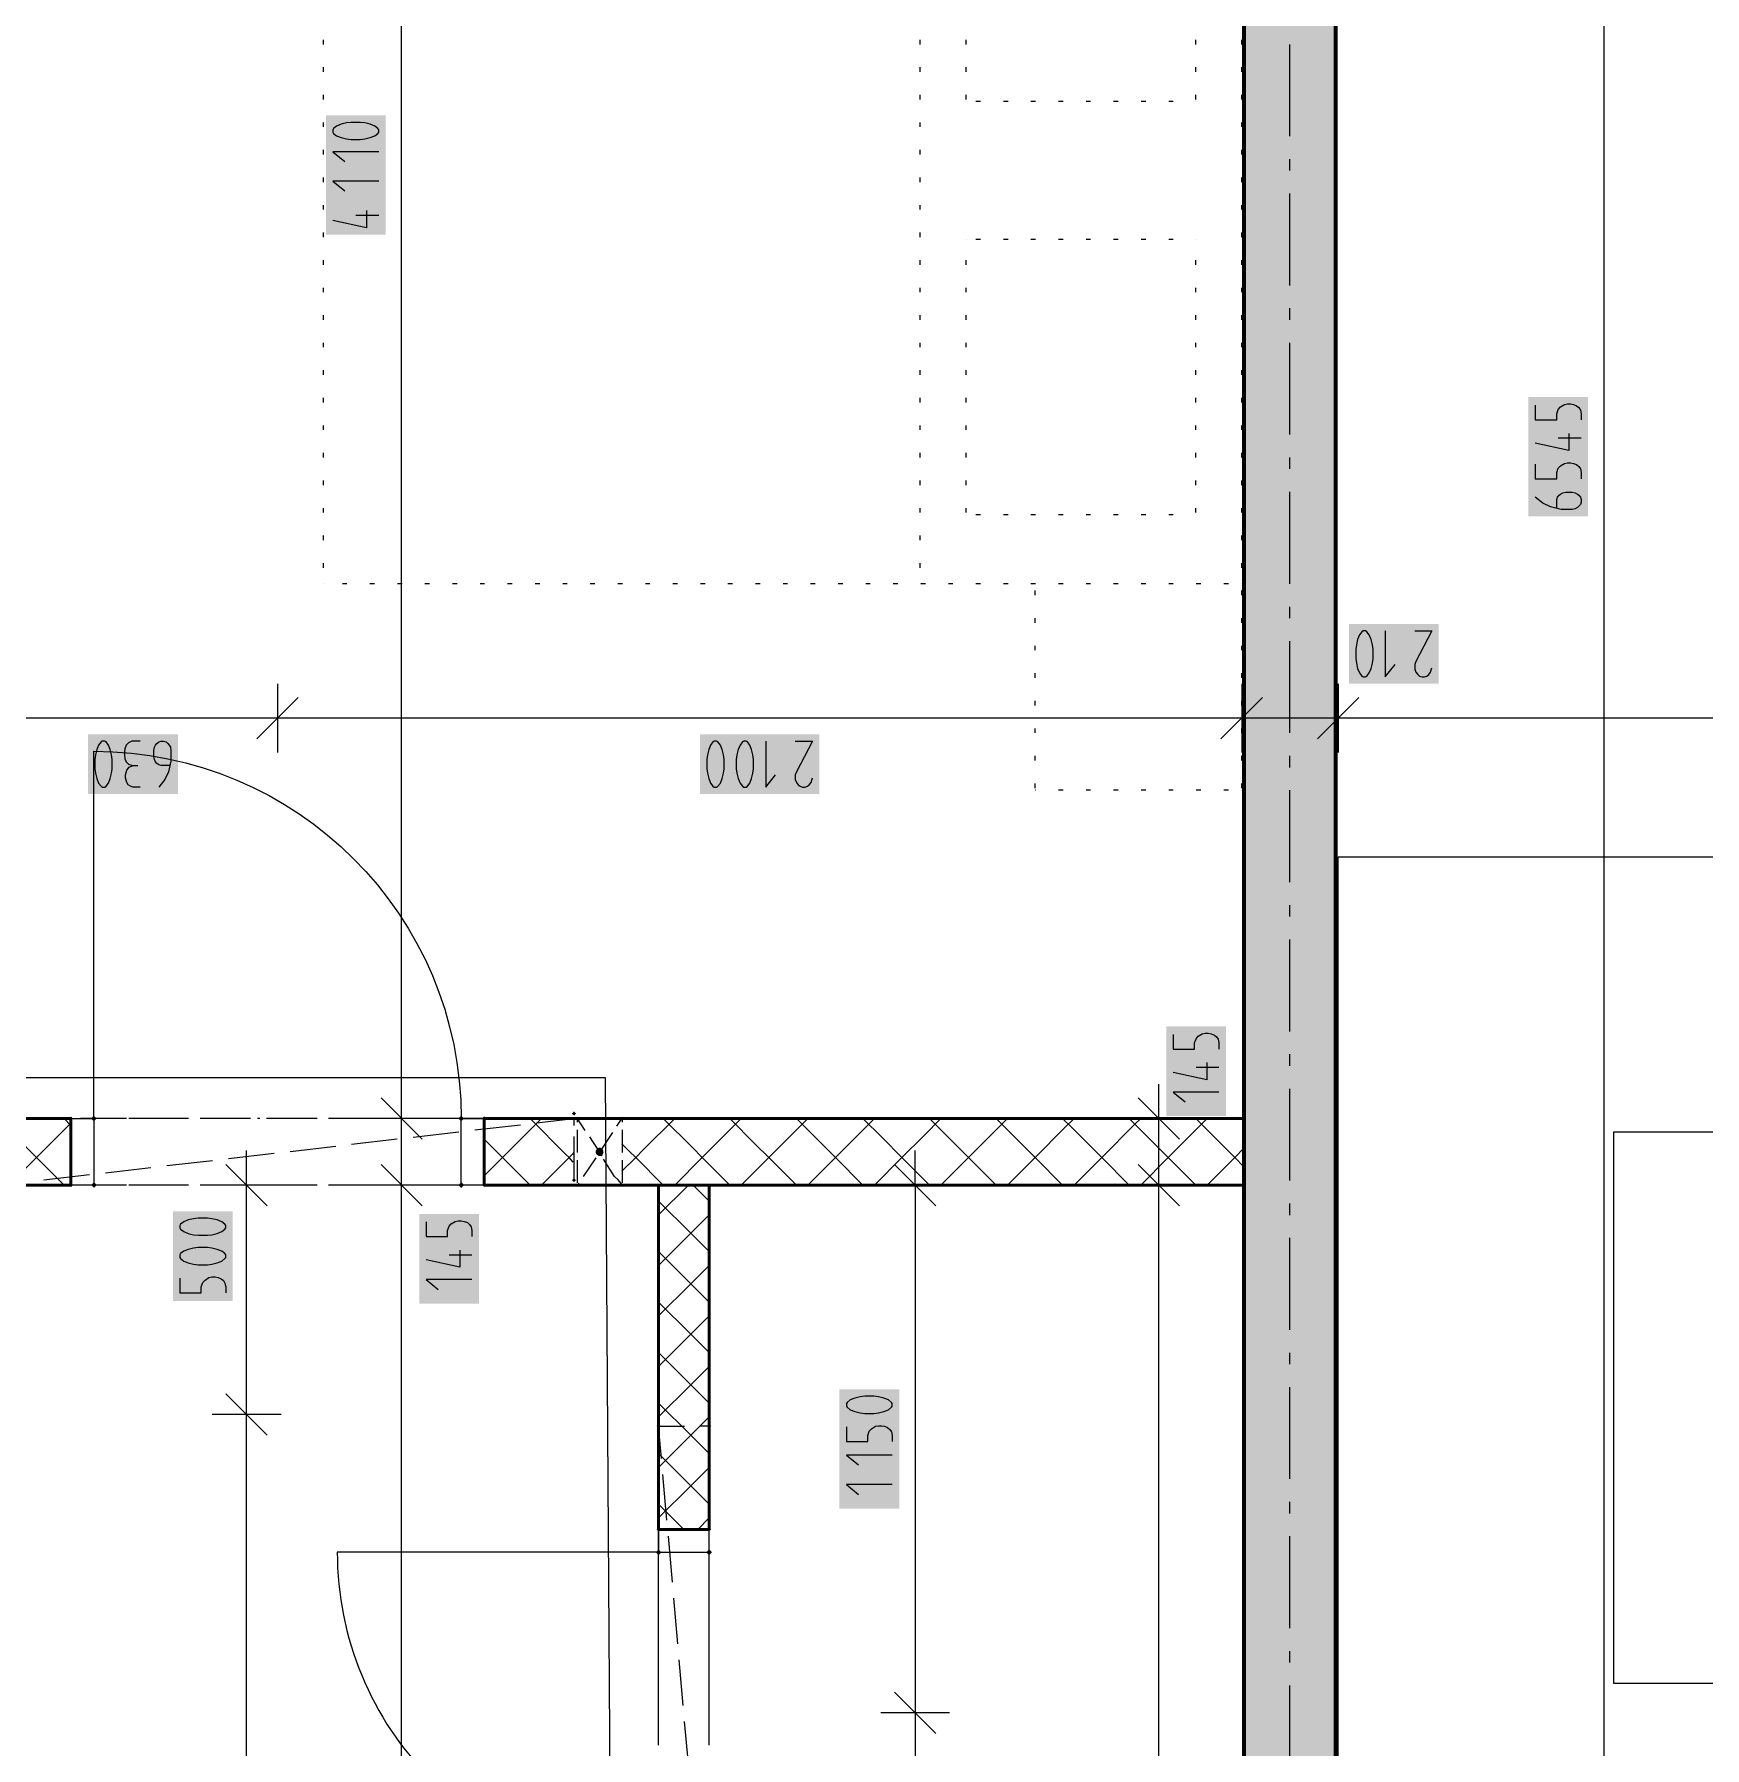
# Model space of a CAD drawing. Header units: millimetres. Extents: x 0 to 594, y 0 to 420.
# Drawn here: x 124.77 to 162.06, y 284.02 to 322.27 of the extents above; entities that cross this region are included whole.
import ezdxf

# ---------------------------------------------------------------- set-up
doc = ezdxf.new("R2010")
doc.units = ezdxf.units.MM
doc.header["$LTSCALE"] = 8
for name, color, linetype in [('PDF_Dvere', 7, 'Continuous'), ('PDF_Koty delkove', 7, 'Continuous'), ('PDF_Kuchyne', 7, 'Continuous'), ('PDF_Nabytek', 7, 'Continuous'), ('PDF_Osy hlavni', 7, 'Continuous'), ('PDF_Popis Prostupy', 7, 'Continuous'), ('PDF_Preklady', 7, 'Continuous'), ('PDF_Pricky zdene', 7, 'Continuous'), ('PDF_Prostupy', 7, 'Continuous'), ('PDF_Steny obvodove nosne', 7, 'Continuous'), ('RED_2.5mm^2', 1, 'Continuous')]:
    doc.layers.add(name, color=color, linetype=linetype)

msp = doc.modelspace()

# ---------------------------------------------------------------- hatches: boundary and pattern name
at = {"layer": 'PDF_Steny obvodove nosne', "true_color": 0xc0c0c0, "transparency": 33554559}
msp.add_hatch(color=9, dxfattribs=at).paths.add_polyline_path([(151.777, 343.884), (151.777, 253.993), (153.827, 253.993), (153.827, 346.377), (153.827, 348.917), (151.777, 348.231)])

# ---------------------------------------------------------------- linework, layer by layer
at = {"layer": 'PDF_Dvere', "lineweight": 25}
for points in [[(126.317, 298.067), (126.101, 298.067), (126.101, 306.267, -0.414213), (134.301, 298.067)], [(138.708, 287.661), (138.708, 288.381), (131.533, 288.381, 0.414214), (138.708, 281.206)]]:
    msp.add_lwpolyline(points, format="xyb", dxfattribs=at)
for points in [[(126.101, 296.581), (125.588, 296.581), (125.588, 298.067), (126.101, 298.067)], [(134.813, 296.581), (134.301, 296.581), (134.301, 298.067), (134.813, 298.067)], [(139.836, 288.381), (139.836, 288.894), (138.708, 288.894), (138.708, 288.381)]]:
    msp.add_lwpolyline(points, close=True, dxfattribs=at)
for points in [[(126.624, 298.067), (126.573, 298.067)], [(127.906, 298.067), (126.881, 298.067)], [(128.213, 298.067), (128.162, 298.067)], [(129.494, 298.067), (128.469, 298.067)], [(129.802, 298.067), (129.751, 298.067)], [(131.083, 298.067), (130.058, 298.067)], [(131.391, 298.067), (131.339, 298.067)], [(132.672, 298.067), (131.647, 298.067)], [(132.979, 298.067), (132.928, 298.067)], [(134.261, 298.067), (133.236, 298.067)], [(126.317, 296.581), (126.101, 296.581)], [(126.624, 296.581), (126.573, 296.581)], [(127.906, 296.581), (126.881, 296.581)], [(128.213, 296.581), (128.162, 296.581)], [(129.494, 296.581), (128.469, 296.581)], [(129.802, 296.581), (129.751, 296.581)], [(131.083, 296.581), (130.058, 296.581)], [(131.391, 296.581), (131.339, 296.581)], [(132.672, 296.581), (131.647, 296.581)], [(132.979, 296.581), (132.928, 296.581)], [(134.261, 296.581), (133.236, 296.581)], [(139.836, 287.661), (139.836, 288.381)], [(138.708, 287.354), (138.708, 287.405)], [(139.836, 287.354), (139.836, 287.405)], [(138.708, 286.073), (138.708, 287.098)], [(139.836, 286.073), (139.836, 287.098)], [(138.708, 285.765), (138.708, 285.816)], [(139.836, 285.765), (139.836, 285.816)], [(138.708, 284.484), (138.708, 285.509)], [(139.836, 284.484), (139.836, 285.509)], [(138.708, 284.176), (138.708, 284.228)], [(139.836, 284.176), (139.836, 284.228)]]:
    msp.add_lwpolyline(points, dxfattribs=at)
at = {"layer": 'PDF_Dvere', "lineweight": 25, "transparency": 33554559}
for points in [[(126.165, 298.067), (126.101, 298.003), (126.101, 298.131), (126.037, 298.067)], [(134.365, 298.067), (134.301, 298.003), (134.301, 298.131), (134.237, 298.067)], [(126.165, 296.581), (126.101, 296.517), (126.101, 296.645), (126.037, 296.581)], [(134.365, 296.581), (134.301, 296.517), (134.301, 296.645), (134.237, 296.581)], [(138.708, 288.317), (138.644, 288.381), (138.772, 288.381), (138.708, 288.445)], [(139.836, 288.317), (139.772, 288.381), (139.9, 288.381), (139.836, 288.445)]]:
    msp.add_solid(points, dxfattribs=at)
at = {"layer": 'PDF_Koty delkove', "lineweight": 18}
for points in [[(132.971, 296.581), (132.971, 298.067), (132.971, 340.194), (132.971, 344.089), (132.971, 360.489)], [(159.819, 201.257), (159.819, 207.919), (159.819, 209.406), (159.819, 214.232), (159.819, 226.311), (159.819, 231.859), (159.819, 233.134), (159.819, 235.697), (159.819, 235.977), (159.819, 238.464), (159.819, 245.631), (159.819, 246.152), (159.819, 246.197), (159.819, 252.01), (159.819, 253.839), (159.819, 256.453), (159.819, 264.96), (159.819, 266.549), (159.819, 276.286), (159.819, 277.824), (159.819, 279.31), (159.819, 282.769), (159.819, 346.377)], [(132.459, 319.651), (131.434, 319.651), (131.706, 319.433)], [(132.459, 318.994), (131.434, 318.994), (131.706, 318.776)], [(132.185, 318.337), (132.185, 317.954), (131.434, 318.119)], [(132.459, 318.228), (131.946, 318.228)], [(158.282, 313.994), (158.282, 313.665), (158.759, 313.665), (158.759, 313.802), (158.794, 313.898), (158.846, 313.953), (158.931, 314.007), (158.998, 314.021), (159.067, 314.021), (159.136, 314.007), (159.203, 313.98), (159.255, 313.939), (159.289, 313.885), (159.307, 313.802), (159.307, 313.665)], [(159.033, 313.364), (159.033, 312.98), (158.282, 313.145)], [(159.307, 313.255), (158.794, 313.255)], [(158.282, 312.68), (158.282, 312.351), (158.759, 312.351), (158.759, 312.488), (158.794, 312.584), (158.846, 312.639), (158.931, 312.693), (158.998, 312.707), (159.067, 312.707)], [(159.067, 312.707), (159.136, 312.693), (159.203, 312.666), (159.255, 312.625), (159.289, 312.57), (159.307, 312.488), (159.307, 312.351)], [(158.759, 311.694), (158.759, 311.885), (158.777, 311.941), (158.811, 311.982), (158.846, 312.009), (158.896, 312.036), (158.965, 312.05), (159.101, 312.05), (159.17, 312.036), (159.221, 312.009), (159.255, 311.982), (159.289, 311.941), (159.307, 311.885), (159.307, 311.831), (159.289, 311.776), (159.255, 311.735), (159.221, 311.708), (159.17, 311.68), (159.101, 311.666), (158.862, 311.666), (158.623, 311.721), (158.452, 311.803), (158.282, 311.941)], [(154.575, 308.014), (154.616, 308.116), (154.644, 308.236), (154.658, 308.337), (154.658, 308.542), (154.644, 308.645), (154.616, 308.765), (154.575, 308.867), (154.521, 308.936), (154.493, 308.953), (154.439, 308.953), (154.411, 308.936), (154.357, 308.867), (154.315, 308.765), (154.288, 308.645), (154.274, 308.542)], [(154.931, 308.953), (154.931, 307.928), (155.15, 308.201)], [(155.589, 308.953), (155.972, 308.953), (155.616, 308.27), (155.589, 308.201), (155.589, 308.099), (155.616, 308.031), (155.657, 307.98), (155.698, 307.945), (155.753, 307.928), (155.807, 307.928), (155.862, 307.945), (155.903, 307.98), (155.944, 308.031), (155.972, 308.132)], [(154.274, 308.542), (154.274, 308.337), (154.288, 308.236), (154.315, 308.116), (154.357, 308.014), (154.411, 307.945), (154.439, 307.928), (154.493, 307.928), (154.521, 307.945), (154.575, 308.014)], [(130.201, 307.774), (130.201, 307.005), (130.201, 306.236)], [(151.726, 307.774), (151.726, 307.005), (151.726, 306.236)], [(153.878, 307.774), (153.878, 307.005), (153.878, 306.236)], [(130.662, 307.466), (129.74, 306.544)], [(152.187, 307.466), (151.264, 306.544)], [(154.339, 307.466), (153.417, 306.544)], [(310.804, 307.005), (309.318, 307.005), (283.027, 307.005), (280.875, 307.005), (254.584, 307.005), (253.097, 307.005), (218.453, 307.005), (216.3, 307.005), (190.009, 307.005), (188.523, 307.005), (153.878, 307.005), (151.726, 307.005), (130.201, 307.005), (123.744, 307.005), (121.591, 307.005), (80.335, 307.005), (76.543, 307.005), (75.774, 307.005)], [(127.136, 306.492), (126.945, 306.492), (126.876, 306.458), (126.821, 306.406), (126.794, 306.321), (126.78, 306.253), (126.78, 306.184), (126.794, 306.099), (126.821, 306.031), (126.876, 305.98), (126.972, 305.945)], [(127.793, 305.945), (127.602, 305.945), (127.547, 305.963), (127.506, 305.996), (127.478, 306.031), (127.451, 306.081), (127.437, 306.15), (127.437, 306.286), (127.451, 306.355), (127.478, 306.406), (127.506, 306.44), (127.547, 306.475), (127.602, 306.492), (127.656, 306.492), (127.711, 306.475), (127.752, 306.44), (127.779, 306.406), (127.807, 306.355), (127.821, 306.286), (127.821, 306.048), (127.766, 305.809), (127.684, 305.638), (127.547, 305.468)], [(140.443, 306.081), (140.443, 305.876), (140.457, 305.775), (140.484, 305.655), (140.525, 305.553), (140.579, 305.484), (140.607, 305.468), (140.661, 305.468), (140.689, 305.484), (140.743, 305.553), (140.785, 305.655), (140.812, 305.775), (140.826, 305.876), (140.826, 306.081), (140.812, 306.184), (140.785, 306.304), (140.743, 306.406), (140.689, 306.475), (140.661, 306.492), (140.607, 306.492), (140.579, 306.475)], [(140.579, 306.475), (140.525, 306.406), (140.484, 306.304), (140.457, 306.184), (140.443, 306.081)], [(141.1, 306.492), (141.1, 305.468), (141.318, 305.74)], [(141.757, 306.492), (142.141, 306.492), (141.784, 305.809), (141.757, 305.74), (141.757, 305.638), (141.784, 305.57), (141.825, 305.519), (141.866, 305.484), (141.921, 305.468), (141.975, 305.468), (142.03, 305.484), (142.072, 305.519), (142.113, 305.57), (142.141, 305.671)], [(127.136, 305.468), (126.972, 305.468), (126.917, 305.484), (126.862, 305.519), (126.835, 305.57), (126.807, 305.671), (126.807, 305.74), (126.835, 305.843), (126.89, 305.911), (126.972, 305.945), (127.081, 305.945)], [(150.194, 299.945), (150.194, 299.617), (150.672, 299.617), (150.672, 299.754), (150.707, 299.849), (150.758, 299.904), (150.843, 299.959), (150.911, 299.973), (150.98, 299.973), (151.048, 299.959), (151.116, 299.931), (151.167, 299.89), (151.202, 299.836), (151.219, 299.754), (151.219, 299.617)], [(150.946, 299.315), (150.946, 298.932), (150.194, 299.097)], [(151.219, 299.206), (150.707, 299.206)], [(149.874, 298.067), (149.874, 298.836)], [(133.432, 297.606), (132.51, 298.529)], [(150.336, 297.606), (149.413, 298.529)], [(151.219, 298.658), (150.194, 298.658), (150.467, 298.44)], [(133.74, 298.067), (132.971, 298.067), (132.203, 298.067)], [(150.643, 298.067), (149.874, 298.067), (149.106, 298.067)], [(149.874, 256.404), (149.874, 256.657), (149.874, 260.145), (149.874, 261.578), (149.874, 264.191), (149.874, 272.982), (149.874, 296.581), (149.874, 298.067)], [(129.51, 296.581), (129.51, 297.35)], [(144.437, 296.581), (144.437, 297.35)], [(129.971, 296.12), (129.049, 297.042)], [(133.432, 296.12), (132.51, 297.042)], [(144.899, 296.12), (143.976, 297.042)], [(150.336, 296.12), (149.413, 297.042)], [(130.279, 296.581), (129.51, 296.581), (128.741, 296.581)], [(129.51, 259.169), (129.51, 272.34), (129.51, 291.456), (129.51, 296.581)], [(133.74, 296.581), (132.971, 296.581), (132.203, 296.581)], [(132.971, 131.814), (132.971, 141.401), (132.971, 148.214), (132.971, 152.006), (132.971, 168.201), (132.971, 172.708), (132.971, 188.291), (132.971, 256.401), (132.971, 259.169), (132.971, 296.581)], [(145.206, 296.581), (144.437, 296.581), (143.669, 296.581)], [(144.437, 296.581), (144.437, 284.794), (144.437, 264.191), (144.437, 263.423)], [(150.643, 296.581), (149.874, 296.581), (149.106, 296.581)], [(128.206, 295.802), (128.104, 295.761), (128.035, 295.707), (128.019, 295.679), (128.019, 295.624), (128.035, 295.597), (128.104, 295.542), (128.206, 295.501), (128.326, 295.473), (128.428, 295.459), (128.633, 295.459), (128.735, 295.473), (128.855, 295.501), (128.958, 295.542), (129.026, 295.597), (129.044, 295.624), (129.044, 295.679), (129.026, 295.707), (128.958, 295.761), (128.855, 295.802), (128.735, 295.829), (128.633, 295.843)], [(128.633, 295.843), (128.428, 295.843), (128.326, 295.829), (128.206, 295.802)], [(133.516, 295.757), (133.516, 295.429), (133.994, 295.429), (133.994, 295.566), (134.029, 295.661), (134.08, 295.716), (134.165, 295.77), (134.233, 295.784), (134.302, 295.784), (134.37, 295.77), (134.438, 295.743), (134.489, 295.702), (134.524, 295.648), (134.541, 295.566), (134.541, 295.429)], [(134.268, 295.127), (134.268, 294.744), (133.516, 294.909)], [(134.541, 295.018), (134.029, 295.018)], [(128.019, 294.502), (128.019, 294.173), (128.496, 294.173), (128.496, 294.31), (128.531, 294.406), (128.582, 294.461), (128.668, 294.515), (128.735, 294.529), (128.804, 294.529), (128.873, 294.515), (128.94, 294.488), (128.991, 294.447), (129.026, 294.392), (129.044, 294.31), (129.044, 294.173)], [(134.541, 294.47), (133.516, 294.47), (133.789, 294.252)], [(129.971, 290.995), (129.049, 291.917)], [(143.514, 291.865), (143.309, 291.865), (143.207, 291.851), (143.087, 291.824), (142.985, 291.783), (142.916, 291.729), (142.9, 291.701), (142.9, 291.646), (142.916, 291.619)], [(142.916, 291.619), (142.985, 291.564), (143.087, 291.523), (143.207, 291.495), (143.309, 291.481), (143.514, 291.481), (143.616, 291.495), (143.736, 291.523), (143.839, 291.564), (143.907, 291.619), (143.925, 291.646), (143.925, 291.701), (143.907, 291.729), (143.839, 291.783), (143.736, 291.824), (143.616, 291.851), (143.514, 291.865)], [(130.279, 291.456), (129.51, 291.456), (128.741, 291.456)], [(142.9, 291.181), (142.9, 290.852), (143.377, 290.852), (143.377, 290.989), (143.412, 291.085), (143.464, 291.14), (143.549, 291.194), (143.616, 291.208), (143.685, 291.208), (143.754, 291.194), (143.821, 291.167), (143.873, 291.126), (143.907, 291.072), (143.925, 290.989), (143.925, 290.852)], [(143.925, 290.551), (142.9, 290.551), (143.173, 290.332)], [(143.925, 289.894), (142.9, 289.894), (143.173, 289.675)], [(144.899, 284.332), (143.976, 285.255)], [(145.206, 284.794), (144.437, 284.794), (143.669, 284.794)]]:
    msp.add_lwpolyline(points, dxfattribs=at)
for points in [[(132.048, 320.308), (131.843, 320.308), (131.741, 320.294), (131.621, 320.267), (131.519, 320.226), (131.45, 320.172), (131.434, 320.144), (131.434, 320.09), (131.45, 320.062), (131.519, 320.008), (131.621, 319.967), (131.741, 319.939), (131.843, 319.925), (132.048, 319.925), (132.15, 319.939), (132.27, 319.967), (132.373, 320.008), (132.441, 320.062), (132.459, 320.09), (132.459, 320.144), (132.441, 320.172), (132.373, 320.226), (132.27, 320.267), (132.15, 320.294)], [(126.123, 306.081), (126.123, 305.876), (126.137, 305.775), (126.164, 305.655), (126.205, 305.553), (126.26, 305.484), (126.288, 305.468), (126.342, 305.468), (126.37, 305.484), (126.424, 305.553), (126.465, 305.655), (126.493, 305.775), (126.507, 305.876), (126.507, 306.081), (126.493, 306.184), (126.465, 306.304), (126.424, 306.406), (126.37, 306.475), (126.342, 306.492), (126.288, 306.492), (126.26, 306.475), (126.205, 306.406), (126.164, 306.304), (126.137, 306.184)], [(139.786, 306.081), (139.786, 305.876), (139.8, 305.775), (139.827, 305.655), (139.868, 305.553), (139.922, 305.484), (139.95, 305.468), (140.004, 305.468), (140.032, 305.484), (140.086, 305.553), (140.128, 305.655), (140.155, 305.775), (140.169, 305.876), (140.169, 306.081), (140.155, 306.184), (140.128, 306.304), (140.086, 306.406), (140.032, 306.475), (140.004, 306.492), (139.95, 306.492), (139.922, 306.475), (139.868, 306.406), (139.827, 306.304), (139.8, 306.184)], [(128.633, 295.186), (128.428, 295.186), (128.326, 295.172), (128.206, 295.145), (128.104, 295.104), (128.035, 295.05), (128.019, 295.022), (128.019, 294.967), (128.035, 294.94), (128.104, 294.885), (128.206, 294.844), (128.326, 294.816), (128.428, 294.802), (128.633, 294.802), (128.735, 294.816), (128.855, 294.844), (128.958, 294.885), (129.026, 294.94), (129.044, 294.967), (129.044, 295.022), (129.026, 295.05), (128.958, 295.104), (128.855, 295.145), (128.735, 295.172)]]:
    msp.add_lwpolyline(points, close=True, dxfattribs=at)
at = {"layer": 'PDF_Koty delkove', "color": 7, "lineweight": 18, "true_color": 0xffffff, "transparency": 33554559}
for points in [[(132.612, 317.8), (132.612, 320.462), (131.28, 317.8), (131.28, 320.462)], [(159.461, 311.512), (159.461, 314.174), (158.128, 311.512), (158.128, 314.174)], [(156.126, 309.107), (154.121, 309.107), (156.126, 307.775), (154.121, 307.775)], [(127.975, 306.646), (125.97, 306.646), (127.975, 305.314), (125.97, 305.314)], [(142.294, 306.646), (139.632, 306.646), (142.294, 305.314), (139.632, 305.314)], [(151.373, 298.121), (151.373, 300.126), (150.041, 298.121), (150.041, 300.126)], [(129.197, 293.992), (129.197, 295.996), (127.865, 293.992), (127.865, 295.996)], [(134.695, 293.933), (134.695, 295.938), (133.363, 293.933), (133.363, 295.938)], [(144.079, 289.356), (144.079, 292.018), (142.746, 289.356), (142.746, 292.018)]]:
    msp.add_solid(points, dxfattribs=at)
at = {"layer": 'PDF_Kuchyne', "lineweight": 13}
msp.add_lwpolyline([(153.878, 285.46), (153.878, 297.76), (153.878, 303.91), (166.178, 303.91), (166.178, 297.76), (160.028, 297.76), (160.028, 285.46), (172.277, 285.46), (172.277, 279.31), (153.878, 279.31), (153.878, 285.46)], dxfattribs=at)
at = {"layer": 'PDF_Nabytek', "lineweight": 13}
for points in [[(131.226, 322.05), (131.226, 322.152)], [(144.551, 322.05), (144.551, 322.152)], [(145.576, 322.05), (145.576, 322.152)], [(150.701, 322.05), (150.701, 322.152)], [(151.726, 322.05), (151.726, 322.152)], [(131.226, 321.435), (131.226, 321.537)], [(144.551, 321.435), (144.551, 321.537)], [(145.576, 321.435), (145.576, 321.537)], [(150.701, 321.435), (150.701, 321.537)], [(151.726, 321.435), (151.726, 321.537)], [(131.226, 320.82), (131.226, 320.922)], [(144.551, 320.82), (144.551, 320.922)], [(145.576, 320.82), (145.576, 320.922)], [(145.576, 320.77), (145.576, 320.77)], [(145.576, 320.77), (145.576, 320.77)], [(145.894, 320.77), (145.792, 320.77)], [(146.509, 320.77), (146.407, 320.77)], [(147.124, 320.77), (147.022, 320.77)], [(147.739, 320.77), (147.637, 320.77)], [(148.354, 320.77), (148.252, 320.77)], [(148.969, 320.77), (148.867, 320.77)], [(149.584, 320.77), (149.482, 320.77)], [(150.199, 320.77), (150.097, 320.77)], [(150.701, 320.82), (150.701, 320.922)], [(150.701, 320.77), (150.701, 320.77)], [(150.701, 320.77), (150.701, 320.77)], [(151.726, 320.82), (151.726, 320.922)], [(131.226, 320.205), (131.226, 320.307)], [(144.551, 320.205), (144.551, 320.307)], [(151.726, 320.205), (151.726, 320.307)], [(131.226, 319.59), (131.226, 319.692)], [(144.551, 319.59), (144.551, 319.692)], [(151.726, 319.59), (151.726, 319.692)], [(131.226, 318.975), (131.226, 319.077)], [(144.551, 318.975), (144.551, 319.077)], [(151.726, 318.975), (151.726, 319.077)], [(131.226, 318.36), (131.226, 318.462)], [(144.551, 318.36), (144.551, 318.462)], [(151.726, 318.36), (151.726, 318.462)], [(131.226, 317.745), (131.226, 317.847)], [(144.551, 317.745), (144.551, 317.847)], [(145.576, 317.695), (145.576, 317.695)], [(145.576, 317.695), (145.576, 317.695)], [(145.894, 317.695), (145.792, 317.695)], [(146.509, 317.695), (146.407, 317.695)], [(147.124, 317.695), (147.022, 317.695)], [(147.739, 317.695), (147.637, 317.695)], [(148.354, 317.695), (148.252, 317.695)], [(148.969, 317.695), (148.867, 317.695)], [(149.584, 317.695), (149.482, 317.695)], [(150.199, 317.695), (150.097, 317.695)], [(150.701, 317.695), (150.701, 317.695)], [(150.701, 317.695), (150.701, 317.695)], [(151.726, 317.745), (151.726, 317.847)], [(131.226, 317.13), (131.226, 317.232)], [(144.551, 317.13), (144.551, 317.232)], [(145.576, 317.13), (145.576, 317.232)], [(150.701, 317.13), (150.701, 317.232)], [(151.726, 317.13), (151.726, 317.232)], [(131.226, 316.515), (131.226, 316.617)], [(144.551, 316.515), (144.551, 316.617)], [(145.576, 316.515), (145.576, 316.617)], [(150.701, 316.515), (150.701, 316.617)], [(151.726, 316.515), (151.726, 316.617)], [(131.226, 315.9), (131.226, 316.002)], [(144.551, 315.9), (144.551, 316.002)], [(145.576, 315.9), (145.576, 316.002)], [(150.701, 315.9), (150.701, 316.002)], [(151.726, 315.9), (151.726, 316.002)], [(131.226, 315.285), (131.226, 315.387)], [(144.551, 315.285), (144.551, 315.387)], [(145.576, 315.285), (145.576, 315.387)], [(150.701, 315.285), (150.701, 315.387)], [(151.726, 315.285), (151.726, 315.387)], [(131.226, 314.67), (131.226, 314.772)], [(144.551, 314.67), (144.551, 314.772)], [(145.576, 314.67), (145.576, 314.772)], [(150.701, 314.67), (150.701, 314.772)], [(151.726, 314.67), (151.726, 314.772)], [(131.226, 314.055), (131.226, 314.157)], [(144.551, 314.055), (144.551, 314.157)], [(145.576, 314.055), (145.576, 314.157)], [(150.701, 314.055), (150.701, 314.157)], [(151.726, 314.055), (151.726, 314.157)], [(131.226, 313.44), (131.226, 313.542)], [(144.551, 313.44), (144.551, 313.542)], [(145.576, 313.44), (145.576, 313.542)], [(150.701, 313.44), (150.701, 313.542)], [(151.726, 313.44), (151.726, 313.542)], [(131.226, 312.825), (131.226, 312.927)], [(144.551, 312.825), (144.551, 312.927)], [(145.576, 312.825), (145.576, 312.927)], [(150.701, 312.825), (150.701, 312.927)], [(151.726, 312.825), (151.726, 312.927)], [(131.226, 312.21), (131.226, 312.312)], [(144.551, 312.21), (144.551, 312.312)], [(145.576, 312.21), (145.576, 312.312)], [(150.701, 312.21), (150.701, 312.312)], [(151.726, 312.21), (151.726, 312.312)], [(131.226, 311.595), (131.226, 311.697)], [(144.551, 311.595), (144.551, 311.697)], [(145.576, 311.595), (145.576, 311.697)], [(145.576, 311.545), (145.576, 311.545)], [(145.576, 311.545), (145.576, 311.545)], [(145.894, 311.545), (145.792, 311.545)], [(146.509, 311.545), (146.407, 311.545)], [(147.124, 311.545), (147.022, 311.545)], [(147.739, 311.545), (147.637, 311.545)], [(148.354, 311.545), (148.252, 311.545)], [(148.969, 311.545), (148.867, 311.545)], [(149.584, 311.545), (149.482, 311.545)], [(150.199, 311.545), (150.097, 311.545)], [(150.701, 311.595), (150.701, 311.697)], [(150.701, 311.545), (150.701, 311.545)], [(150.701, 311.545), (150.701, 311.545)], [(151.726, 311.595), (151.726, 311.697)], [(131.226, 310.98), (131.226, 311.082)], [(144.551, 310.98), (144.551, 311.082)], [(151.726, 310.98), (151.726, 311.082)], [(131.226, 310.365), (131.226, 310.467)], [(144.551, 310.365), (144.551, 310.467)], [(151.726, 310.365), (151.726, 310.467)], [(131.226, 310.008), (131.226, 310.008)], [(131.226, 310.008), (131.226, 310.008)], [(131.749, 310.008), (131.647, 310.008)], [(132.364, 310.008), (132.262, 310.008)], [(132.979, 310.008), (132.877, 310.008)], [(133.594, 310.008), (133.492, 310.008)], [(134.209, 310.008), (134.107, 310.008)], [(134.824, 310.008), (134.722, 310.008)], [(135.439, 310.008), (135.337, 310.008)], [(136.054, 310.008), (135.952, 310.008)], [(136.669, 310.008), (136.567, 310.008)], [(137.284, 310.008), (137.182, 310.008)], [(137.899, 310.008), (137.797, 310.008)], [(138.514, 310.008), (138.412, 310.008)], [(139.129, 310.008), (139.027, 310.008)], [(139.744, 310.008), (139.642, 310.008)], [(140.359, 310.008), (140.257, 310.008)], [(140.974, 310.008), (140.872, 310.008)], [(141.589, 310.008), (141.487, 310.008)], [(142.204, 310.008), (142.102, 310.008)], [(142.819, 310.008), (142.717, 310.008)], [(143.434, 310.008), (143.332, 310.008)], [(144.049, 310.008), (143.947, 310.008)], [(144.551, 310.008), (144.551, 310.008)], [(144.664, 310.008), (144.562, 310.008)], [(145.279, 310.008), (145.177, 310.008)], [(145.894, 310.008), (145.792, 310.008)], [(146.509, 310.008), (146.407, 310.008)], [(147.124, 310.008), (147.022, 310.008)], [(147.113, 310.008), (147.113, 310.008)], [(147.739, 310.008), (147.637, 310.008)], [(148.354, 310.008), (148.252, 310.008)], [(148.969, 310.008), (148.867, 310.008)], [(149.584, 310.008), (149.482, 310.008)], [(150.199, 310.008), (150.097, 310.008)], [(150.814, 310.008), (150.712, 310.008)], [(151.429, 310.008), (151.327, 310.008)], [(151.726, 310.008), (151.726, 310.008)], [(151.726, 310.008), (151.726, 310.008)], [(151.726, 310.008), (151.726, 310.008)], [(147.113, 309.75), (147.113, 309.852)], [(151.726, 309.75), (151.726, 309.852)], [(147.113, 309.135), (147.113, 309.237)], [(151.726, 309.135), (151.726, 309.237)], [(147.113, 308.52), (147.113, 308.622)], [(151.726, 308.52), (151.726, 308.622)], [(147.113, 307.905), (147.113, 308.007)], [(151.726, 307.905), (151.726, 308.007)], [(147.113, 307.29), (147.113, 307.392)], [(151.726, 307.29), (151.726, 307.392)], [(147.113, 306.675), (147.113, 306.777)], [(151.726, 306.675), (151.726, 306.777)], [(147.113, 306.06), (147.113, 306.162)], [(151.726, 306.06), (151.726, 306.162)], [(147.113, 305.445), (147.113, 305.547)], [(147.113, 305.395), (147.113, 305.395)], [(147.124, 305.395), (147.113, 305.395)], [(147.113, 305.395), (147.113, 305.395)], [(147.739, 305.395), (147.637, 305.395)], [(148.354, 305.395), (148.252, 305.395)], [(148.969, 305.395), (148.867, 305.395)], [(149.584, 305.395), (149.482, 305.395)], [(150.199, 305.395), (150.097, 305.395)], [(150.814, 305.395), (150.712, 305.395)], [(151.429, 305.395), (151.327, 305.395)], [(151.726, 305.445), (151.726, 305.547)], [(151.726, 305.395), (151.726, 305.395)], [(151.726, 305.395), (151.726, 305.395)]]:
    msp.add_lwpolyline(points, dxfattribs=at)
at = {"layer": 'PDF_Osy hlavni', "lineweight": 18}
for points in [[(152.802, 320), (152.802, 322.05)], [(152.802, 319.231), (152.802, 319.487)], [(152.802, 316.669), (152.802, 318.719)], [(152.802, 315.9), (152.802, 316.156)], [(152.802, 313.337), (152.802, 315.387)], [(152.802, 312.569), (152.802, 312.825)], [(152.802, 310.006), (152.802, 312.056)], [(152.802, 309.237), (152.802, 309.494)], [(152.802, 306.675), (152.802, 308.725)], [(152.802, 305.906), (152.802, 306.162)], [(152.802, 303.344), (152.802, 305.394)], [(152.802, 302.575), (152.802, 302.831)], [(152.802, 300.012), (152.802, 302.062)], [(152.802, 299.244), (152.802, 299.5)], [(152.802, 296.681), (152.802, 298.731)], [(152.802, 295.912), (152.802, 296.169)], [(152.802, 293.35), (152.802, 295.4)], [(152.802, 292.581), (152.802, 292.837)], [(152.802, 290.019), (152.802, 292.069)], [(152.802, 289.25), (152.802, 289.506)], [(152.802, 286.688), (152.802, 288.738)], [(152.802, 285.919), (152.802, 286.175)], [(152.802, 283.356), (152.802, 285.406)]]:
    msp.add_lwpolyline(points, dxfattribs=at)
at = {"layer": 'PDF_Popis Prostupy', "lineweight": 25}
msp.add_lwpolyline([(137.434, 297.259), (137.444, 297.267), (137.452, 297.276), (137.458, 297.287), (137.463, 297.298), (137.466, 297.31), (137.467, 297.322), (137.465, 297.335), (137.462, 297.346), (137.457, 297.358), (137.45, 297.368), (137.442, 297.377), (137.432, 297.384), (137.421, 297.39), (137.41, 297.394), (137.398, 297.396), (137.385, 297.396), (137.373, 297.394), (137.362, 297.391), (137.351, 297.385), (137.341, 297.377), (137.332, 297.369), (137.326, 297.358), (137.32, 297.347), (137.317, 297.335), (137.316, 297.323), (137.317, 297.311), (137.319, 297.299), (137.324, 297.287), (137.33, 297.277), (137.338, 297.268), (137.348, 297.26), (137.358, 297.254), (137.37, 297.249), (137.382, 297.247), (137.394, 297.246), (137.406, 297.247), (137.418, 297.251), (137.429, 297.256)], close=True, dxfattribs=at)
for points in [[(137.329, 297.278), (137.329, 297.278)], [(137.348, 297.383), (137.348, 297.383)], [(137.434, 297.259), (137.434, 297.259)], [(137.453, 297.364), (137.453, 297.364)]]:
    msp.add_lwpolyline(points, dxfattribs=at)
at = {"layer": 'PDF_Popis Prostupy', "lineweight": 25, "transparency": 33554559}
for points in [[(137.385, 297.396), (137.323, 297.353), (137.316, 297.315)], [(137.385, 297.396), (137.316, 297.315), (137.423, 297.389)], [(137.423, 297.389), (137.316, 297.315), (137.329, 297.278)], [(137.323, 297.353), (137.385, 297.396), (137.348, 297.383)], [(137.423, 297.389), (137.329, 297.278), (137.453, 297.364)], [(137.453, 297.364), (137.329, 297.278), (137.359, 297.253)], [(137.453, 297.364), (137.359, 297.253), (137.466, 297.327)], [(137.466, 297.327), (137.359, 297.253), (137.397, 297.247)], [(137.466, 297.327), (137.397, 297.247), (137.459, 297.289)], [(137.459, 297.289), (137.397, 297.247), (137.434, 297.259)]]:
    msp.add_solid(points, dxfattribs=at)
at = {"layer": 'PDF_Preklady', "lineweight": 18}
for points in [[(125.446, 298.067), (124.421, 298.067)], [(126.829, 298.067), (125.804, 298.067)], [(128.213, 298.067), (127.188, 298.067)], [(129.597, 298.067), (128.572, 298.067)], [(130.981, 298.067), (129.956, 298.067)], [(132.364, 298.067), (131.339, 298.067)], [(133.748, 298.067), (132.723, 298.067)], [(134.813, 298.067), (134.107, 298.067)], [(135.132, 298.067), (134.813, 298.067)], [(136.516, 298.067), (135.491, 298.067)], [(135.978, 297.971), (136.812, 298.067), (136.812, 297.911)], [(133.229, 297.652), (134.247, 297.77)], [(134.603, 297.811), (135.621, 297.929)], [(136.819, 296.692), (136.819, 297.663)], [(129.105, 297.173), (130.123, 297.291)], [(130.48, 297.333), (131.498, 297.451)], [(131.854, 297.492), (132.872, 297.61)], [(126.356, 296.854), (127.374, 296.973)], [(127.731, 297.014), (128.749, 297.132)], [(125.446, 296.581), (124.421, 296.581)], [(124.982, 296.695), (126, 296.813)], [(126.829, 296.581), (125.804, 296.581)], [(128.213, 296.581), (127.188, 296.581)], [(129.597, 296.581), (128.572, 296.581)], [(130.981, 296.581), (129.956, 296.581)], [(132.364, 296.581), (131.339, 296.581)], [(133.748, 296.581), (132.723, 296.581)], [(134.813, 296.581), (134.107, 296.581)], [(135.132, 296.581), (134.813, 296.581)], [(136.516, 296.581), (135.491, 296.581)], [(138.772, 290.475), (138.708, 291.2), (139.283, 291.2)], [(138.708, 290.993), (138.708, 291.2)], [(139.836, 290.993), (139.836, 291.2), (139.642, 291.2)], [(138.708, 289.609), (138.708, 290.634)], [(139.836, 289.609), (139.836, 290.634)], [(138.893, 289.096), (138.804, 290.118)], [(138.708, 288.225), (138.708, 288.894), (138.708, 289.25)], [(139.836, 288.225), (139.836, 288.894), (139.836, 289.25)], [(139.015, 287.718), (138.925, 288.739)], [(138.708, 286.841), (138.708, 287.866)], [(139.836, 286.841), (139.836, 287.866)], [(139.136, 286.34), (139.046, 287.361)], [(138.708, 285.458), (138.708, 286.483)], [(139.836, 285.458), (139.836, 286.483)], [(139.257, 284.961), (139.168, 285.982)], [(138.708, 284.074), (138.708, 285.099)], [(139.836, 284.074), (139.836, 285.099)], [(139.379, 283.583), (139.289, 284.604)]]:
    msp.add_lwpolyline(points, dxfattribs=at)
at = {"layer": 'PDF_Preklady', "lineweight": 18, "transparency": 33554559}
for points in [[(125.635, 298.067), (125.588, 298.021), (125.588, 298.113), (125.542, 298.067)], [(125.635, 298.067), (125.588, 298.021), (125.588, 298.113), (125.542, 298.067)], [(134.86, 298.067), (134.813, 298.021), (134.813, 298.113), (134.767, 298.067)], [(134.86, 298.067), (134.813, 298.021), (134.813, 298.113), (134.767, 298.067)], [(136.773, 298.173), (136.814, 298.224), (136.824, 298.132), (136.865, 298.183)], [(136.819, 298.132), (136.773, 298.178), (136.865, 298.178), (136.819, 298.224)], [(136.865, 298.178), (136.819, 298.132), (136.819, 298.224), (136.773, 298.178)], [(125.635, 296.581), (125.588, 296.535), (125.588, 296.627), (125.542, 296.581)], [(125.635, 296.581), (125.588, 296.535), (125.588, 296.627), (125.542, 296.581)], [(134.86, 296.581), (134.813, 296.535), (134.813, 296.627), (134.767, 296.581)], [(134.86, 296.581), (134.813, 296.535), (134.813, 296.627), (134.767, 296.581)], [(136.865, 296.692), (136.819, 296.646), (136.819, 296.738), (136.773, 296.692)], [(136.819, 296.646), (136.773, 296.692), (136.865, 296.692), (136.819, 296.738)], [(138.712, 291.154), (138.662, 291.196), (138.754, 291.204), (138.704, 291.246)], [(138.755, 291.2), (138.708, 291.154), (138.708, 291.246), (138.662, 291.2)], [(138.708, 291.154), (138.662, 291.2), (138.755, 291.2), (138.708, 291.246)], [(139.836, 291.154), (139.79, 291.2), (139.882, 291.2), (139.836, 291.246)], [(139.882, 291.2), (139.836, 291.154), (139.836, 291.246), (139.79, 291.2)], [(138.708, 288.848), (138.662, 288.894), (138.755, 288.894), (138.708, 288.94)], [(138.708, 288.848), (138.662, 288.894), (138.755, 288.894), (138.708, 288.94)], [(139.836, 288.848), (139.79, 288.894), (139.882, 288.894), (139.836, 288.94)], [(139.836, 288.848), (139.79, 288.894), (139.882, 288.894), (139.836, 288.94)]]:
    msp.add_solid(points, dxfattribs=at)
at = {"layer": 'PDF_Pricky zdene', "lineweight": 50}
for points in [[(125.588, 296.581), (124, 296.581), (123.846, 296.581), (123.692, 296.581), (123.692, 297.555), (123.692, 298.067), (123.744, 298.067), (124, 298.067), (125.588, 298.067), (125.588, 296.581)], [(134.813, 296.581), (134.813, 298.067)], [(134.813, 296.581), (136.812, 296.581), (138.708, 296.581), (139.836, 296.581), (151.726, 296.581), (151.777, 296.581), (151.777, 298.067), (151.726, 298.067), (136.812, 298.067), (134.813, 298.067)], [(139.836, 288.894), (139.836, 291.2), (139.836, 296.581), (138.708, 296.581), (138.708, 291.2), (138.708, 288.894)], [(139.836, 288.894), (138.708, 288.894)]]:
    msp.add_lwpolyline(points, dxfattribs=at)
at = {"layer": 'PDF_Pricky zdene', "lineweight": 9}
for points in [[(125.435, 296.581), (125.347, 296.669), (124.82, 297.196), (123.948, 298.067)], [(125.588, 297.914), (125.435, 298.067)], [(136.095, 298.067), (135.223, 297.196), (135.218, 297.191), (134.813, 296.786)], [(136.802, 297.091), (136.71, 297.196), (136.639, 297.266), (135.838, 298.067)], [(139.067, 298.067), (138.357, 297.357), (138.196, 297.196), (137.888, 296.889)], [(140.297, 296.581), (139.682, 297.196), (139.463, 297.416), (138.811, 298.067)], [(140.553, 298.067), (139.926, 297.44), (139.682, 297.196), (139.067, 296.581)], [(141.783, 296.581), (141.168, 297.196), (140.874, 297.49), (140.297, 298.067)], [(142.04, 298.067), (141.496, 297.523), (141.168, 297.196), (140.553, 296.581)], [(143.27, 296.581), (142.655, 297.196), (142.286, 297.565), (141.783, 298.067)], [(143.526, 298.067), (143.065, 297.606), (142.655, 297.196), (142.04, 296.581)], [(144.756, 296.581), (144.141, 297.196), (143.697, 297.64), (143.27, 298.067)], [(145.012, 298.067), (144.634, 297.689), (144.141, 297.196), (143.526, 296.581)], [(146.242, 296.581), (145.627, 297.196), (145.109, 297.714), (144.756, 298.067)], [(146.498, 298.067), (146.203, 297.772), (145.627, 297.196), (145.012, 296.581)], [(147.728, 296.581), (147.113, 297.196), (146.52, 297.789), (146.242, 298.067)], [(147.985, 298.067), (147.773, 297.855), (147.113, 297.196), (146.498, 296.581)], [(149.215, 296.581), (148.6, 297.196), (147.932, 297.864), (147.728, 298.067)], [(149.471, 298.067), (149.342, 297.938), (148.6, 297.196), (147.985, 296.581)], [(150.701, 296.581), (150.086, 297.196), (149.343, 297.939), (149.215, 298.067)], [(150.957, 298.067), (150.911, 298.022), (150.086, 297.196), (149.471, 296.581)], [(151.777, 296.991), (151.572, 297.196), (150.755, 298.013), (150.701, 298.067)], [(125.588, 297.965), (124.82, 297.196), (124.233, 296.61), (124.205, 296.581)], [(135.838, 296.581), (135.228, 297.192), (135.223, 297.196), (134.813, 297.606)], [(136.811, 297.3), (136.788, 297.274), (136.71, 297.196), (136.095, 296.581)], [(138.811, 296.581), (138.196, 297.196), (138.051, 297.341), (137.884, 297.501)], [(151.777, 297.401), (151.572, 297.196), (150.957, 296.581)], [(137.886, 296.599), (137.794, 296.705), (137.724, 296.775), (137.475, 297.159)], [(139.375, 296.581), (138.708, 295.915)], [(139.836, 296.222), (139.477, 296.581)], [(139.836, 295.915), (139.426, 295.505), (138.708, 296.222)], [(139.426, 295.505), (138.708, 294.787)], [(139.836, 295.095), (139.426, 295.505)], [(139.836, 294.787), (139.426, 294.377), (138.708, 295.095)], [(139.426, 294.377), (138.708, 293.66)], [(139.836, 293.967), (139.426, 294.377)], [(139.836, 292.84), (139.426, 293.25), (138.708, 293.967)], [(139.836, 293.66), (139.426, 293.25), (138.708, 292.532)], [(138.708, 293.66), (138.708, 293.66)], [(139.836, 291.712), (139.426, 292.122), (138.708, 292.84)], [(139.836, 292.532), (139.426, 292.122), (138.708, 291.405)], [(139.836, 290.585), (139.426, 290.995), (138.708, 291.712)], [(139.836, 291.405), (139.426, 290.995), (138.708, 290.277)], [(139.836, 289.457), (139.426, 289.867), (138.708, 290.585)], [(139.836, 290.277), (139.426, 289.867), (138.708, 289.15)], [(139.272, 288.894), (138.708, 289.457)], [(139.836, 289.15), (139.58, 288.894)]]:
    msp.add_lwpolyline(points, dxfattribs=at)
at = {"layer": 'PDF_Prostupy', "lineweight": 25}
for points in [[(136.889, 298.075), (136.889, 297.987)], [(137.059, 298.075), (136.889, 298.075)], [(137.071, 297.801), (136.889, 298.075)], [(137.737, 298.075), (137.235, 298.075)], [(137.776, 297.899), (137.893, 298.075), (137.893, 297.987)], [(136.889, 297.811), (136.889, 297.309)], [(137.448, 297.237), (137.169, 297.655)], [(137.679, 297.753), (137.4, 297.335)], [(137.893, 297.811), (137.893, 297.309)], [(136.889, 297.133), (136.889, 296.631)], [(137.303, 297.188), (137.024, 296.77)], [(137.893, 297.133), (137.893, 296.631)], [(136.926, 296.624), (136.889, 296.568)], [(137.059, 296.568), (136.889, 296.568)], [(137.737, 296.568), (137.235, 296.568)]]:
    msp.add_lwpolyline(points, dxfattribs=at)
at = {"layer": 'PDF_Prostupy', "lineweight": 25, "transparency": 33554559}
for points in [[(136.889, 298.106), (136.92, 298.075), (136.858, 298.075), (136.889, 298.043)], [(136.92, 298.075), (136.889, 298.043), (136.889, 298.106), (136.858, 298.075)], [(136.906, 298.049), (136.863, 298.057), (136.915, 298.092), (136.871, 298.101)], [(137.925, 298.075), (137.893, 298.043), (137.893, 298.106), (137.862, 298.075)], [(137.893, 298.106), (137.925, 298.075), (137.862, 298.075), (137.893, 298.043)], [(137.911, 298.101), (137.92, 298.057), (137.867, 298.092), (137.876, 298.049)], [(136.889, 296.599), (136.92, 296.568), (136.858, 296.568), (136.889, 296.536)], [(136.92, 296.568), (136.889, 296.536), (136.889, 296.599), (136.858, 296.568)], [(136.906, 296.594), (136.915, 296.55), (136.863, 296.585), (136.871, 296.542)], [(137.893, 296.599), (137.925, 296.568), (137.862, 296.568), (137.893, 296.536)], [(137.925, 296.568), (137.893, 296.536), (137.893, 296.599), (137.862, 296.568)], [(137.911, 296.542), (137.867, 296.55), (137.92, 296.585), (137.876, 296.594)]]:
    msp.add_solid(points, dxfattribs=at)
at = {"layer": 'PDF_Steny obvodove nosne', "lineweight": 70}
msp.add_lwpolyline([(151.777, 343.884), (151.777, 342.808), (151.777, 340.194), (151.777, 298.067), (151.777, 296.581), (151.777, 264.191), (151.777, 261.578), (151.777, 255.428), (151.777, 253.993), (153.11, 253.993), (153.827, 253.993), (153.827, 256.453), (153.827, 266.549), (153.827, 277.824), (153.827, 346.377), (153.827, 348.917), (151.777, 348.231), (151.777, 344.089)], close=True, dxfattribs=at)
at = {"layer": 'RED_2.5mm^2'}
for p, q in [((137.522, 298.978), (120.866, 298.978)), ((137.666, 277.074), (137.522, 298.978))]:
    msp.add_line(p, q, dxfattribs=at)

doc.saveas('drawing.dxf')
